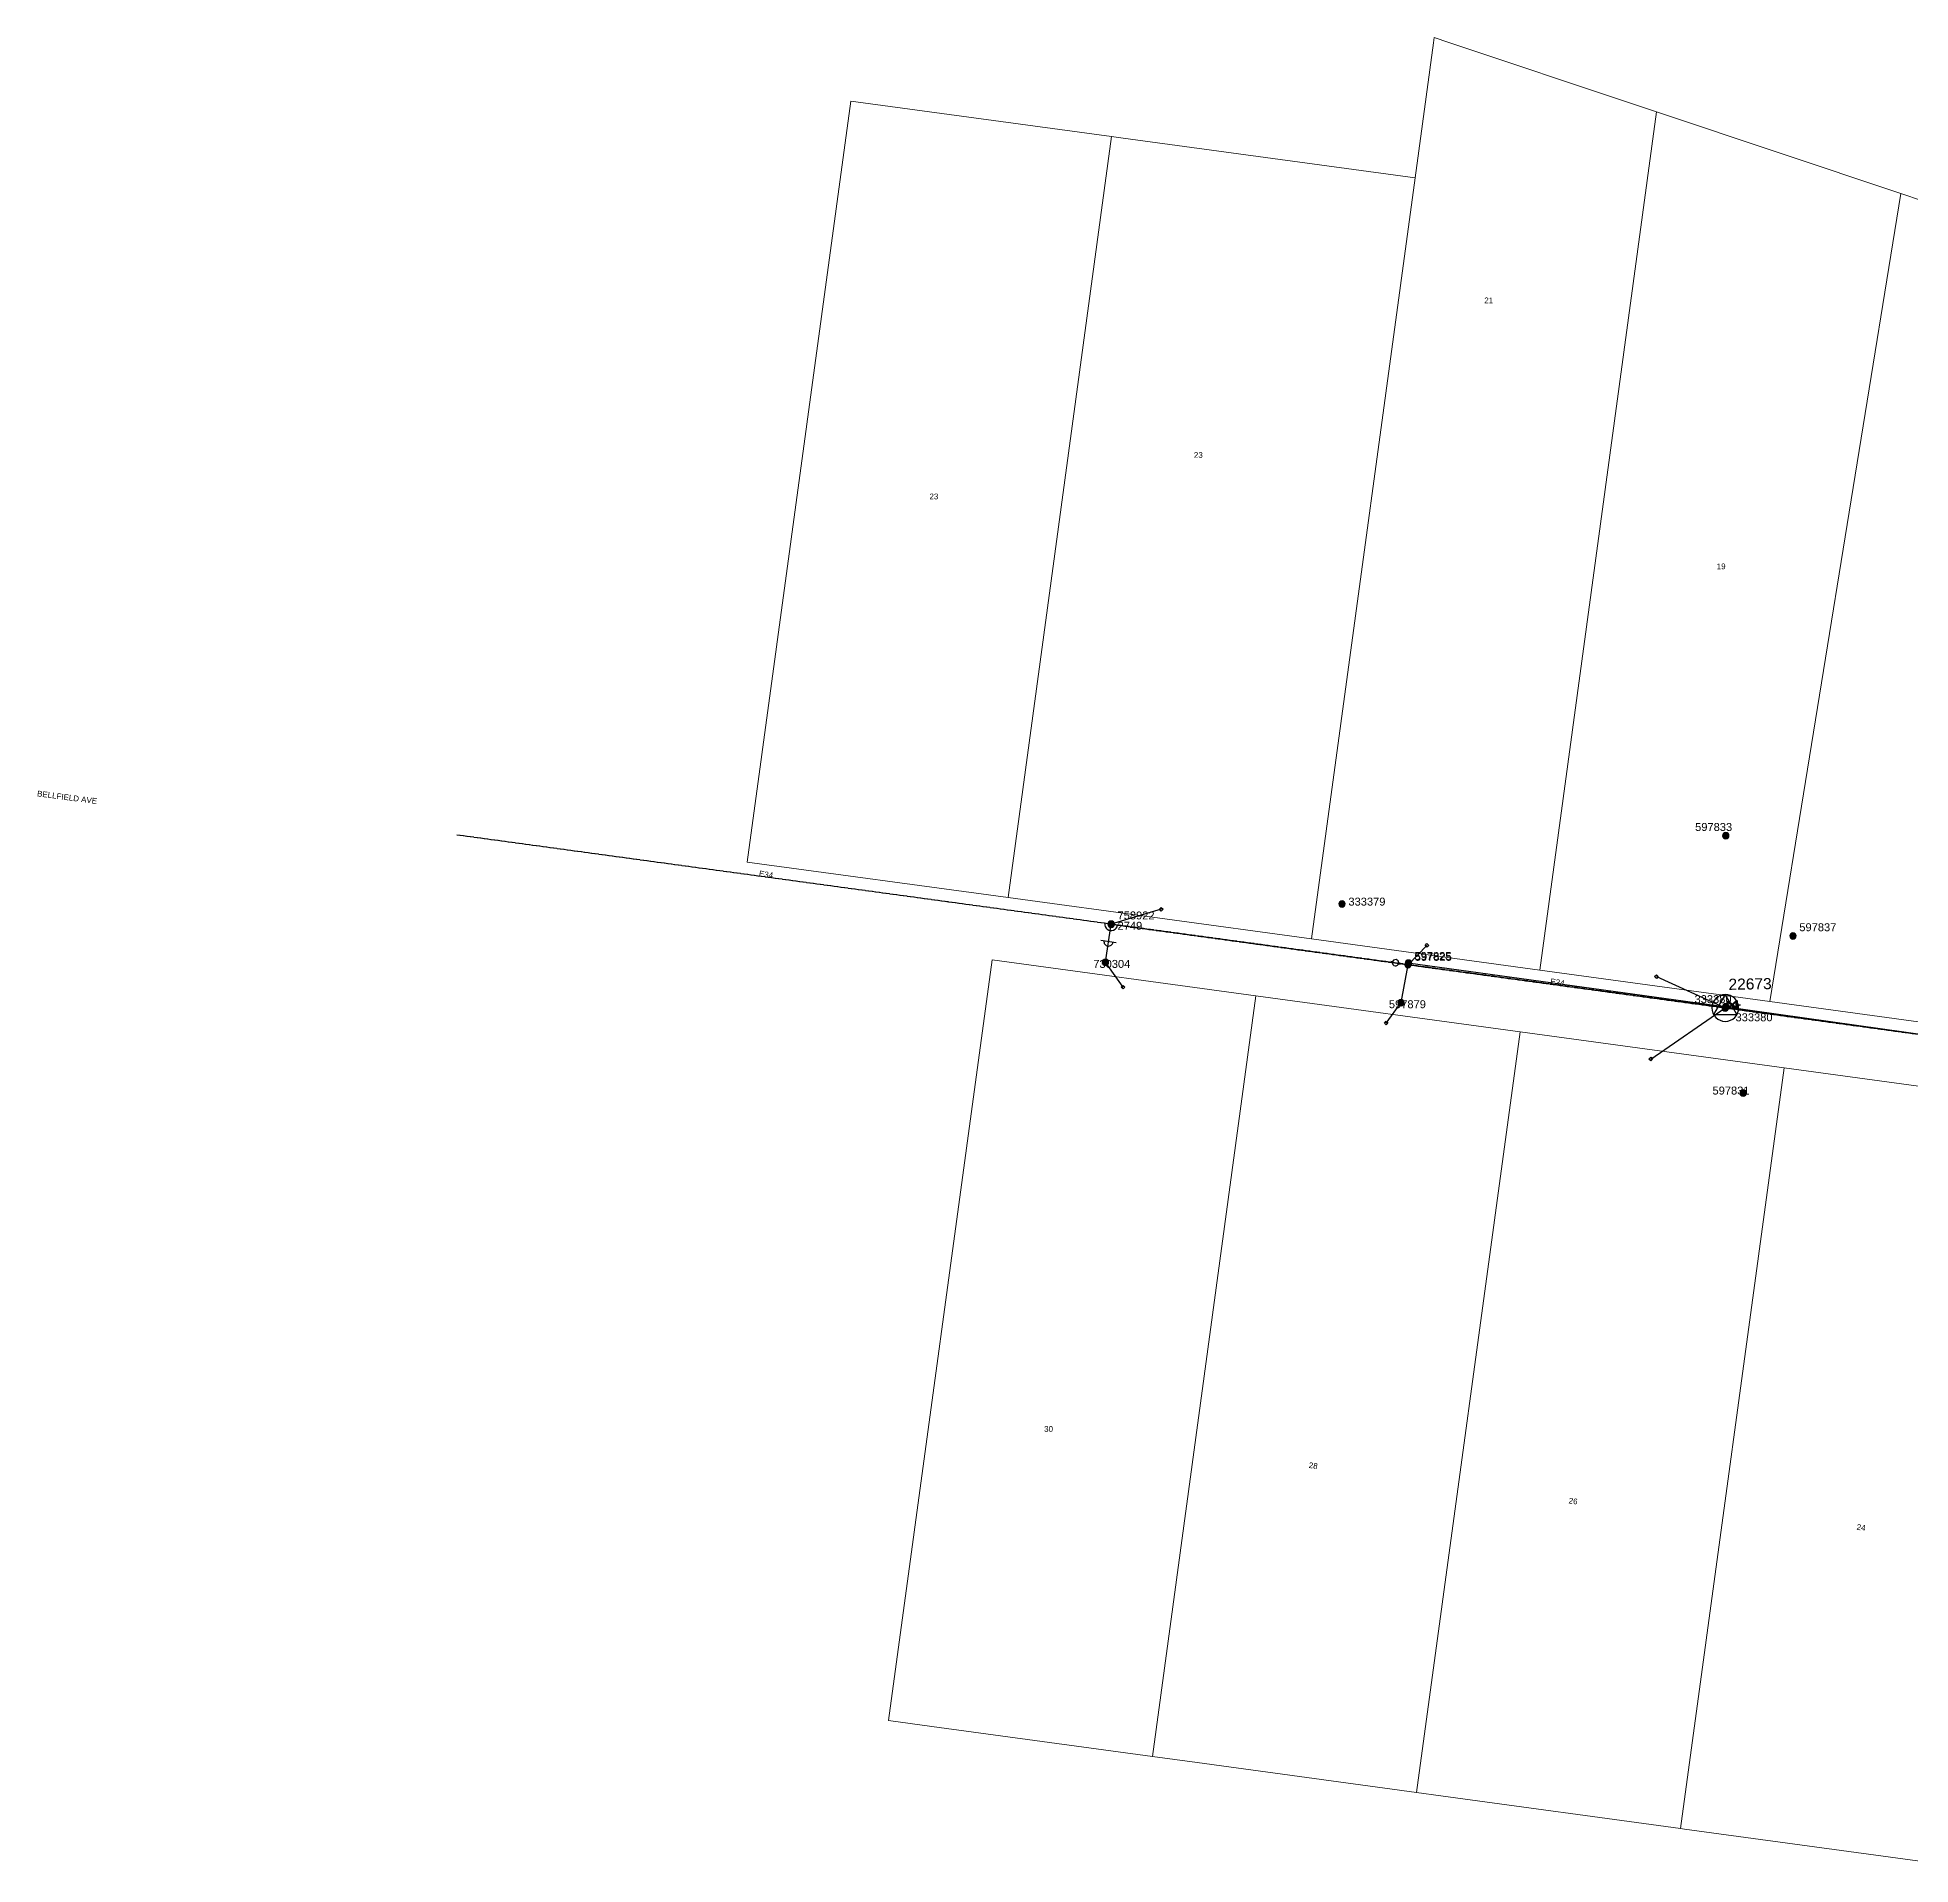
# Model space of a CAD drawing. Header units: metres. Extents: x 293449 to 294690, y 6242028 to 6242850.
# Drawn here: x 293449 to 294039, y 6242135 to 6242710 of the extents above; entities that cross this region are included whole.
import ezdxf
from ezdxf.enums import TextEntityAlignment as Align

# ---------------------------------------------------------------- set-up
doc = ezdxf.new("R2010")
doc.units = ezdxf.units.M
doc.linetypes.add('Cable Exist OH', pattern=[1, 1, 0])
doc.layers.get('0').update_dxf_attribs({"color": 6})
doc.layers.add('Cadastre Land Parcels_SP_EXT', color=9, linetype='Continuous', lineweight=5)
doc.layers.add('Cadastre Roads_SP_EXT', color=9, linetype='Continuous', lineweight=5)
for name, color, linetype in [('Equip_LV_EXT', 7, 'Continuous'), ('Equip_SP_HV_EXT', 7, 'Continuous'), ('Equip_SP_LV_EXT', 7, 'Continuous'), ('Mains_HV_EXT', 7, 'Continuous'), ('Mains_LV_EXT', 7, 'Continuous'), ('OH_Details_SP_MISC', 7, 'Continuous'), ('Services_SP_EXT', 7, 'Continuous'), ('Sub_SP_TR_HV_LV_EXT', 7, 'Continuous'), ('SupportsOH_SP_TR_HV_LV_SL_EXT', 7, 'Continuous')]:
    doc.layers.add(name, color=color, linetype=linetype)
doc.styles.add('POLE_LABEL', font='arial.ttf')
doc.styles.get("Standard").update_dxf_attribs({"font": 'arial.ttf'})

# ---------------------------------------------------------------- blocks, each defined once
blk = doc.blocks.new('SUB_POLE_EXT')
blk.add_wipeout([(0, 4.22), (0.42, 4.2), (0.83, 4.14), (1.21, 4.05), (1.62, 3.9), (1.99, 3.72), (2.35, 3.51), (2.68, 3.26), (2.99, 2.99), (3.28, 2.66), (3.52, 2.34), (3.76, 1.92), (3.9, 1.62), (4.04, 1.23), (4.18, 0.63), (4.22, 0), (4.18, -0.61), (4.06, -1.15), (3.9, -1.62), (3.58, -2.24), (3.22, -2.73), (2.97, -3.01), (2.68, -3.26), (2.36, -3.5), (2, -3.72), (1.64, -3.89), (1.25, -4.03), (0.82, -4.14), (0.42, -4.2), (0, -4.22), (-0.41, -4.2), (-0.8, -4.15), (-1.21, -4.05), (-1.62, -3.9), (-1.99, -3.73), (-2.35, -3.51), (-2.68, -3.26), (-2.96, -3.02), (-3.23, -2.72), (-3.51, -2.35), (-3.71, -2.01), (-3.91, -1.6), (-4.05, -1.21), (-4.16, -0.76), (-4.22, -0.14), (-4.21, 0.39), (-4.14, 0.83), (-4.03, 1.27), (-3.9, 1.63), (-3.71, 2.02), (-3.5, 2.37), (-3.28, 2.67), (-2.99, 2.99), (-2.68, 3.27), (-2.33, 3.52), (-1.98, 3.73), (-1.63, 3.9), (-1.2, 4.05), (-0.78, 4.15), (-0.4, 4.21)])
blk.add_line((2.16, 0.48), (2.16, 0.48, 0))
blk.add_lwpolyline([(-4.22, 0, 1), (4.22, 0, 1)], format="xyb", close=True)
blk.add_lwpolyline([(2.14, 0.52), (0, 4.22), (-3.66, -2.11), (3.66, -2.11)], close=True)
for tag, height, flags, p in [('STREET_CODE', 0.2, 9, (1.5, 0)), ('ASSET_NUM', 3.5, 8, (2, 2)), ('CONSTRUCTED_VOLTAGE', 0.2, 9, (1.5, -0.2)), ('OPERATING_VOLTAGE', 0.2, 9, (1.5, -0.6)), ('OPERATED_BY', 0.2, 9, (1.5, -0.8)), ('ORIENTATION', 0.2, 9, (1.5, -1.2)), ('OWNED_BY', 0.2, 9, (1.5, -1.4)), ('SECONDARY_VOLTAGE', 0.2, 9, (1.5, -1.6)), ('STATE', 0.2, 9, (1.5, -1.8)), ('SUBSTATION_TYPE', 0.2, 9, (1.5, -2)), ('STREETNAME', 0.2, 9, (1.5, -2.8)), ('SUBURB', 0.2, 9, (1.5, -3)), ('Z', 0.2, 1, (1.5, -3.4)), ('NO_PHASES', 0.2, 9, (1.5, -0.4)), ('MAINTAINED_BY', 0.2, 9, (1.5, -1)), ('USAGE', 0.2, 9, (1.5, -2.2)), ('LEGEND', 0.2, 9, (1.5, -2.4)), ('LOCATION', 0.2, 9, (1.5, -2.6)), ('NOTES', 0.2, 9, (1.5, -3.2))]:
    blk.add_attdef(tag, text='', height=height, dxfattribs=dict(flags=flags)).set_placement(p, align=Align.MIDDLE_LEFT)
blk = doc.blocks.new('LV_OH_LINKS_OPEN_EXT')
for p, q in [((-0.17, 4.97), (-0.17, 5.46)), ((-0.17, 3), (-0.17, 2.5)), ((0.17, 4.97), (0.17, 5.46)), ((0.17, 3), (0.17, 2.5))]:
    blk.add_line(p, q)
blk.add_lwpolyline([(0, 2.99, 1), (0, 4.98, 1)], format="xyb", close=True)
at = {"flags": 9}
for tag, p in [('ACTUAL_STATUS', (0, 0)), ('CONSTRUCTED_VOLTAGE', (0, -0.2)), ('OPERATING_VOLTAGE', (0, -0.6)), ('ORIENTATION', (0, -0.8)), ('OWNED_BY', (0, -1)), ('STATE', (0, -1.2)), ('SWITCH_TYPE', (0, -1.4)), ('NO_PHASES', (0, -0.4)), ('USAGE', (0, -1.6)), ('LEGEND', (0, -1.8)), ('NOTES', (0, -2))]:
    blk.add_attdef(tag, text='', height=0.2, dxfattribs=at).set_placement(p, align=Align.MIDDLE_LEFT)
at = {"flags": 1}
blk.add_attdef('Z', (0, 0), '', height=0.2, dxfattribs=at)
blk = doc.blocks.new('LV_OH_LINKS_DISTFUSE_EXT')
for p, q in [((0, 0), (0.96, 0)), ((3.84, 0), (4.8, 0))]:
    blk.add_line(p, q)
blk.add_lwpolyline([(3.84, -1.2), (3.84, 1.2), (0.96, -1.2), (0.96, 1.2)], close=True)
at = {"flags": 9}
for tag, p in [('ACTUAL_STATUS', (0, 0)), ('CONSTRUCTED_VOLTAGE', (0, -0.2)), ('OPERATING_VOLTAGE', (0, -0.6)), ('ORIENTATION', (0, -0.8)), ('OWNED_BY', (0, -1)), ('STATE', (0, -1.2)), ('SWITCH_TYPE', (0, -1.4)), ('NO_PHASES', (0, -0.4)), ('USAGE', (0, -1.6)), ('NOTES', (0, -1.8))]:
    blk.add_attdef(tag, text='', height=0.2, dxfattribs=at).set_placement(p, align=Align.MIDDLE_LEFT)
at = {"flags": 1}
blk.add_attdef('Z', (0, 0), '', height=0.2, dxfattribs=at)
blk = doc.blocks.new('CCP_EXT')
blk.add_wipeout([(0, 0.57), (0.57, 0), (0, -0.57), (-0.57, 0)])
blk.add_lwpolyline([(-0.57, 0), (0, 0.57), (0.57, 0), (0, -0.57), (-0.57, 0)])
at = {"flags": 1}
blk.add_attdef('Z', (0, 0), '', height=0.2, dxfattribs=at)
at = {"flags": 9}
for tag, p in [('CCP_TYPE', (0, 0)), ('CONSTRUCTED_VOLTAGE', (0, -0.2)), ('OPERATING_VOLTAGE', (0, -0.6)), ('ORIENTATION', (0, -0.8)), ('OWNED_BY', (0, -1)), ('STATE', (0, -1.8)), ('NO_PHASES', (0, -0.4)), ('USAGE', (0, -1.2)), ('LEGEND', (0, -1.4)), ('LIFE_SUPPORT', (0, -1.6)), ('NOTES', (0, -2))]:
    blk.add_attdef(tag, text='', height=0.2, dxfattribs=at).set_placement(p, align=Align.MIDDLE_LEFT)
blk = doc.blocks.new('POLE_EXT')
blk.add_hatch(color=256).paths.add_polyline_path([(-1, 0, 1), (1, 0, 1)])
blk.add_lwpolyline([(-1, 0, 1), (1, 0, 1)], format="xyb", close=True)
for tag, height, flags, p in [('pNumber', 2.5, 8, (-17.84, 2.07)), ('OWNED_BY', 0.2, 9, (1.35, -0.4)), ('SPECIAL_USE', 0.2, 9, (1.35, -0.8)), ('STATE', 0.2, 9, (1.35, -1)), ('cLV', 0.2, 9, (1.35, -1.4)), ('hDepth', 0.2, 9, (1.35, -1.6)), ('hDia', 0.2, 9, (1.35, -1.8)), ('cHV', 0.2, 9, (1.35, -2)), ('cLinedev', 0.2, 9, (1.35, -3.4)), ('pExisting', 0.2, 9, (1.35, -3.8)), ('pFooting', 0.2, 9, (1.35, -4.4)), ('pNew', 0.2, 9, (1.35, -4.6)), ('pRelocate', 0.2, 9, (1.35, -5)), ('pRemove', 0.2, 9, (1.35, -5.2)), ('pReplace', 0.2, 9, (1.35, -5.4)), ('pStay', 0.2, 9, (1.35, -5.6)), ('pType', 0.2, 9, (1.35, -5.8)), ('PARENT', 0.2, 9, (1.35, -0.6)), ('USAGE', 0.2, 9, (1.35, -1.2)), ('LBRACKET', 0.2, 9, (1.35, -2.2)), ('LExisting', 0.2, 9, (1.35, -2.4)), ('LANTNUMBER', 0.2, 9, (1.35, -2.6)), ('LOther', 0.2, 9, (1.35, -2.8)), ('LRemove', 0.2, 9, (1.35, -3)), ('LEGEND', 0.2, 9, (1.35, -3.2)), ('LOCATION', 0.2, 9, (1.35, -3.6)), ('PFNUMBER', 0.2, 9, (1.35, -4)), ('NEWPFNUMBER', 0.2, 9, (1.35, -4.2)), ('cspan', 0.2, 9, (1.35, -6)), ('STREETNAME', 0.2, 9, (1.35, -6.2)), ('SUBURB', 0.2, 9, (1.35, -6.4)), ('OPERATED_BY', 0.2, 9, (1.36, -7.01)), ('NOTES', 0.2, 9, (1.35, -6.6)), ('MAINTAINED_BY', 0.2, 9, (1.36, -6.81))]:
    blk.add_attdef(tag, text='', height=height, dxfattribs=dict(flags=flags)).set_placement(p, align=Align.MIDDLE_LEFT)
at = {"style": 'POLE_LABEL'}
for tag, height, flags, p in [('STRUCTURE_PLANT_NUMBER', 0.2, 9, (1.35, 0.03)), ('ASSET_NUM', 2.5, 8, (2, 2)), ('STREET_CODE', 0.2, 9, (1.35, -0.2))]:
    blk.add_attdef(tag, text='', height=height, dxfattribs=dict(at, flags=flags)).set_placement(p, align=Align.MIDDLE_LEFT)
at = {"flags": 1}
blk.add_attdef('Z', (1.35, -7.33), '', height=0.2, dxfattribs=at)
blk = doc.blocks.new('HV_USL_CLOSED_EXT')
blk.add_line((2.4, 5.5), (-2.4, 5.5))
blk.add_lwpolyline([(1.44, 5.5, 0.414214), (0, 6.94, 0.414214), (-1.44, 5.5)], format="xyb")
for tag, height, flags, p in [('STREET_CODE', 0.2, 9, (1.5, 0)), ('ASSET_NUM', 2.5, 8, (2, 2)), ('ACTUAL_STATUS', 0.2, 9, (1.5, -0.2)), ('CONSTRUCTED_VOLTAGE', 0.2, 9, (1.5, -0.4)), ('OPERATING_VOLTAGE', 0.2, 9, (1.5, -0.8)), ('ORIENTATION', 0.2, 9, (1.5, -1)), ('OWNED_BY', 0.2, 9, (1.5, -1.2)), ('OPERATED_BY', 0.2, 9, (1.5, -1.4)), ('STATE', 0.2, 9, (1.5, -1.8)), ('SWITCH_TYPE', 0.2, 9, (1.5, -2)), ('STREETNAME', 0.2, 9, (1.5, -2.8)), ('SUBURB', 0.2, 9, (1.5, -3)), ('Z', 0.2, 1, (1.5, -3.6)), ('NO_PHASES', 0.2, 9, (1.5, -0.6)), ('MAINTAINED_BY', 0.2, 9, (1.5, -1.6)), ('USAGE', 0.2, 9, (1.5, -2.2)), ('LEGEND', 0.2, 9, (1.5, -2.4)), ('LOCATION', 0.2, 9, (1.5, -2.6)), ('NOTES', 0.2, 9, (1.5, -3.2)), ('LABEL_ALIGNMENT', 0.2, 9, (1.5, -3.4))]:
    blk.add_attdef(tag, text='', height=height, dxfattribs=dict(flags=flags)).set_placement(p, align=Align.MIDDLE_LEFT)

msp = doc.modelspace()

# ---------------------------------------------------------------- linework, layer by layer
at = {"layer": 'Cadastre Land Parcels_SP_EXT', "linetype": 'Continuous'}
for points in [[(293893.39, 6242708.48), (293888.77, 6242710.02), (293888.55, 6242708.37), (293882.76, 6242665.86), (293850.19, 6242426.51), (293921.98, 6242416.73), (293958.73, 6242686.62), (293951.83, 6242688.94), (293893.39, 6242708.48)], [(293787.27, 6242678.86), (293705.23, 6242690.02), (293672.69, 6242450.7), (293754.77, 6242439.52), (293787.27, 6242678.86)], [(293882.76, 6242665.86), (293790.89, 6242678.38), (293787.27, 6242678.86), (293754.77, 6242439.52), (293850.19, 6242426.51), (293882.76, 6242665.86)], [(293832.71, 6242408.59), (293749.67, 6242419.91), (293717.09, 6242180.78), (293730.75, 6242178.89), (293800.12, 6242169.44), (293832.71, 6242408.59)], [(293915.82, 6242397.3), (293832.71, 6242408.59), (293800.12, 6242169.44), (293814.21, 6242167.49), (293883.19, 6242158.12), (293915.82, 6242397.3)], [(293998.87, 6242385.98), (293915.82, 6242397.3), (293883.19, 6242158.12), (293890.84, 6242157.02), (293966.21, 6242146.76), (293998.87, 6242385.98)], [(294081.93, 6242374.65), (293998.87, 6242385.98), (293966.21, 6242146.76), (293967.53, 6242146.54), (294049.29, 6242135.44), (294065.61, 6242255.05), (294081.93, 6242374.65)]]:
    msp.add_lwpolyline(points, close=True, dxfattribs=at)
at = {"layer": 'Mains_HV_EXT', "linetype": 'Cable Exist OH'}
msp.add_lwpolyline([(293787.16, 6242431.16), (293581.35, 6242459.2)], dxfattribs=at)
at = {"layer": 'Mains_LV_EXT', "linetype": 'Cable Exist OH'}
for points in [[(293787.16, 6242431.16), (293723.22, 6242439.87)], [(293787.16, 6242431.16), (293880.54, 6242418.42)]]:
    msp.add_lwpolyline(points, dxfattribs=at)
at = {"layer": 'Mains_LV_EXT', "linetype": 'Continuous'}
msp.add_lwpolyline([(293785.18, 6242431.43, 1.004765), (293789.14, 6242430.89)], format="xyb", dxfattribs=at)

# ---------------------------------------------------------------- block references
at = {"layer": 'Equip_SP_HV_EXT'}
ref = msp.add_blockref('HV_USL_CLOSED_EXT', (293787.16, 6242431.16), dxfattribs=dict(at, rotation=171.041775021262))
ref.add_attrib('ASSET_NUM', '2749', dxfattribs={"layer": '0', "height": 2.5}).set_placement((293789.16, 6242431.91), align=Align.TOP_LEFT)
at = {"layer": 'Equip_SP_LV_EXT', "rotation": 81.1589532836892}
msp.add_blockref('LV_OH_LINKS_OPEN_EXT', (293880.54, 6242418.42), dxfattribs=at)
at = {"layer": 'Sub_SP_TR_HV_LV_EXT'}
ref = msp.add_blockref('SUB_POLE_EXT', (293980.32, 6242404.83), dxfattribs=at)
ref.add_attrib('ASSET_NUM', '22673', dxfattribs={"layer": '0', "height": 3.5, "rotation": 1}).set_placement((293981.39, 6242409.45), align=Align.BOTTOM_LEFT)
at = {"layer": 'SupportsOH_SP_TR_HV_LV_SL_EXT'}
ref = msp.add_blockref('POLE_EXT', (293980.5, 6242458.98), dxfattribs=at)
ref.add_attrib('ASSET_NUM', '597833', dxfattribs={"layer": '0', "height": 2.5, "style": 'POLE_LABEL'}).set_placement((293982.5, 6242459.73), align=Align.BOTTOM_RIGHT)
ref = msp.add_blockref('POLE_EXT', (293859.78, 6242437.51), dxfattribs=at)
ref.add_attrib('ASSET_NUM', '333379', dxfattribs={"layer": '0', "height": 2.5, "style": 'POLE_LABEL'}).set_placement((293861.78, 6242438.26), align=Align.MIDDLE_LEFT)
ref = msp.add_blockref('POLE_EXT', (294001.63, 6242427.45), dxfattribs=at)
ref.add_attrib('ASSET_NUM', '597837', dxfattribs={"layer": '0', "height": 2.5, "style": 'POLE_LABEL'}).set_placement((294003.63, 6242428.2), align=Align.BOTTOM_LEFT)
ref = msp.add_blockref('POLE_EXT', (293785.35, 6242419.17), dxfattribs=at)
ref.add_attrib('ASSET_NUM', '730304', dxfattribs={"layer": '0', "height": 2.5, "style": 'POLE_LABEL'}).set_placement((293787.35, 6242419.92), align=Align.TOP_CENTER)
ref = msp.add_blockref('POLE_EXT', (293878.34, 6242406.49), dxfattribs=at)
ref.add_attrib('ASSET_NUM', '597879', dxfattribs={"layer": '0', "height": 2.5, "style": 'POLE_LABEL'}).set_placement((293880.34, 6242407.24), align=Align.TOP_CENTER)
ref = msp.add_blockref('POLE_EXT', (293985.97, 6242378.09), dxfattribs=at)
ref.add_attrib('ASSET_NUM', '597831', dxfattribs={"layer": '0', "height": 2.5, "style": 'POLE_LABEL'}).set_placement((293987.97, 6242378.84), align=Align.MIDDLE_RIGHT)

# ---------------------------------------------------------------- texts
at = {"layer": 'Cadastre Land Parcels_SP_EXT'}
for s, p in [('21', (293904.53, 6242626.44)), ('23', (293813.18, 6242577.83)), ('23', (293729.99, 6242564.78)), ('19', (293977.64, 6242542.79)), ('30', (293766.07, 6242271.52))]:
    msp.add_text(s, height=1.8, dxfattribs=at).set_placement(p)
for s, rotation, p in [('28', 352.23325, (293849.21, 6242260.19)), ('26', 352.26178, (293930.98, 6242249.04)), ('24', 352.22467, (294021.57, 6242240.74))]:
    msp.add_text(s, height=1.8, rotation=rotation, dxfattribs=at).set_placement(p)
at = {"layer": 'Cadastre Roads_SP_EXT'}
msp.add_text('BELLFIELD AVE', height=1.8, rotation=352.60654, dxfattribs=at).set_placement((293449.19, 6242471.4))
at = {"layer": 'Mains_LV_EXT'}
for rotation, p in [(351.12286, (293676.25, 6242446.27)), (351.12903, (293925.19, 6242412.35))]:
    msp.add_text('E34', height=1.8, rotation=rotation, dxfattribs=at).set_placement(p)

# ---------------------------------------------------------------- next in the draw order: linework, layer by layer
at = {"layer": 'Cadastre Land Parcels_SP_EXT', "linetype": 'Continuous'}
for points in [[(294035.54, 6242660.92), (293958.73, 6242686.62), (293921.98, 6242416.73), (293994.33, 6242406.89), (294035.54, 6242660.92)], [(294055.98, 6242653.98), (294035.54, 6242660.92), (293994.33, 6242406.89), (294073.29, 6242396.1), (294091.17, 6242498.21), (294110.14, 6242606.34), (294113.93, 6242634.2), (294055.98, 6242653.98)]]:
    msp.add_lwpolyline(points, close=True, dxfattribs=at)
at = {"layer": 'Mains_HV_EXT', "linetype": 'Cable Exist OH'}
msp.add_lwpolyline([(294077.87, 6242391.53), (293980.32, 6242404.83)], dxfattribs=at)
at = {"layer": 'Mains_LV_EXT', "linetype": 'Cable Exist OH'}
msp.add_lwpolyline([(293980.33, 6242404.84), (294077.87, 6242391.53)], dxfattribs=at)

# ---------------------------------------------------------------- next in the draw order: block references
at = {"layer": 'Equip_LV_EXT'}
for p in [(293979.92, 6242405.74), (293980.32, 6242405.83)]:
    msp.add_blockref('LV_OH_LINKS_DISTFUSE_EXT', p, dxfattribs=at)
at = {"layer": 'Services_SP_EXT'}
for p in [(293802.92, 6242435.87), (293886.47, 6242424.48), (293790.9, 6242411.36), (293873.66, 6242400.07), (293956.91, 6242388.74)]:
    msp.add_blockref('CCP_EXT', p, dxfattribs=at)
at = {"layer": 'SupportsOH_SP_TR_HV_LV_SL_EXT'}
ref = msp.add_blockref('POLE_EXT', (293980.32, 6242404.83), dxfattribs=at)
ref.add_attrib('ASSET_NUM', '333380', dxfattribs={"layer": '0', "height": 2.5, "style": 'POLE_LABEL'}).set_placement((293982.32, 6242405.58), align=Align.BOTTOM_RIGHT)
ref = msp.add_blockref('POLE_EXT', (293980.52, 6242405.15), dxfattribs=at)
ref.add_attrib('ASSET_NUM', '333380', dxfattribs={"layer": '0', "height": 2.5, "style": 'POLE_LABEL'}).set_placement((293983.56, 6242401.88), align=Align.MIDDLE_LEFT)

# ---------------------------------------------------------------- next in the draw order: linework, layer by layer
at = {"layer": 'Services_SP_EXT'}
for points in [[(293802.92, 6242435.87), (293787.16, 6242431.16)], [(293790.9, 6242411.36), (293785.35, 6242419.17), (293787.16, 6242431.16)], [(293886.47, 6242424.48), (293880.54, 6242418.42)], [(293873.66, 6242400.07), (293878.34, 6242406.49), (293880.54, 6242418.42)], [(293956.91, 6242388.74), (293980.33, 6242404.84)]]:
    msp.add_lwpolyline(points, dxfattribs=at)

# ---------------------------------------------------------------- next in the draw order: block references
msp.add_blockref('CCP_EXT', (293958.65, 6242414.66), dxfattribs=at)
at = {"layer": 'SupportsOH_SP_TR_HV_LV_SL_EXT'}
ref = msp.add_blockref('POLE_EXT', (293787.15, 6242431.16), dxfattribs=at)
ref.add_attrib('ASSET_NUM', '758922', dxfattribs={"layer": '0', "height": 2.5, "style": 'POLE_LABEL'}).set_placement((293789.15, 6242431.91), align=Align.BOTTOM_LEFT)
ref = msp.add_blockref('POLE_EXT', (293880.54, 6242418.42), dxfattribs=at)
ref.add_attrib('ASSET_NUM', '597825', dxfattribs={"layer": '0', "height": 2.5, "style": 'POLE_LABEL'}).set_placement((293882.54, 6242419.17), align=Align.BOTTOM_LEFT)
ref = msp.add_blockref('POLE_EXT', (293880.67, 6242418.89), dxfattribs=at)
ref.add_attrib('ASSET_NUM', '597825', dxfattribs={"layer": '0', "height": 2.5, "style": 'POLE_LABEL'}).set_placement((293882.67, 6242420.89), align=Align.MIDDLE_LEFT)

# ---------------------------------------------------------------- next in the draw order: linework, layer by layer
at = {"layer": 'Mains_HV_EXT', "linetype": 'Cable Exist OH'}
msp.add_lwpolyline([(293980.32, 6242404.83), (293787.16, 6242431.16)], dxfattribs=at)
at = {"layer": 'Mains_LV_EXT', "linetype": 'Cable Exist OH'}
msp.add_lwpolyline([(293880.54, 6242418.42), (293980.33, 6242404.84)], dxfattribs=at)
at = {"layer": 'OH_Details_SP_MISC', "color": 7, "linetype": 'Continuous', "flags": 128}
msp.add_lwpolyline([(293880.57, 6242418.96), (293980.71, 6242405.16), (294078.17, 6242391.48), (294231.7, 6242370.7)], dxfattribs=at)
at = {"layer": 'Services_SP_EXT'}
msp.add_lwpolyline([(293958.65, 6242414.66), (293980.33, 6242404.84)], dxfattribs=at)

doc.saveas('drawing.dxf')
